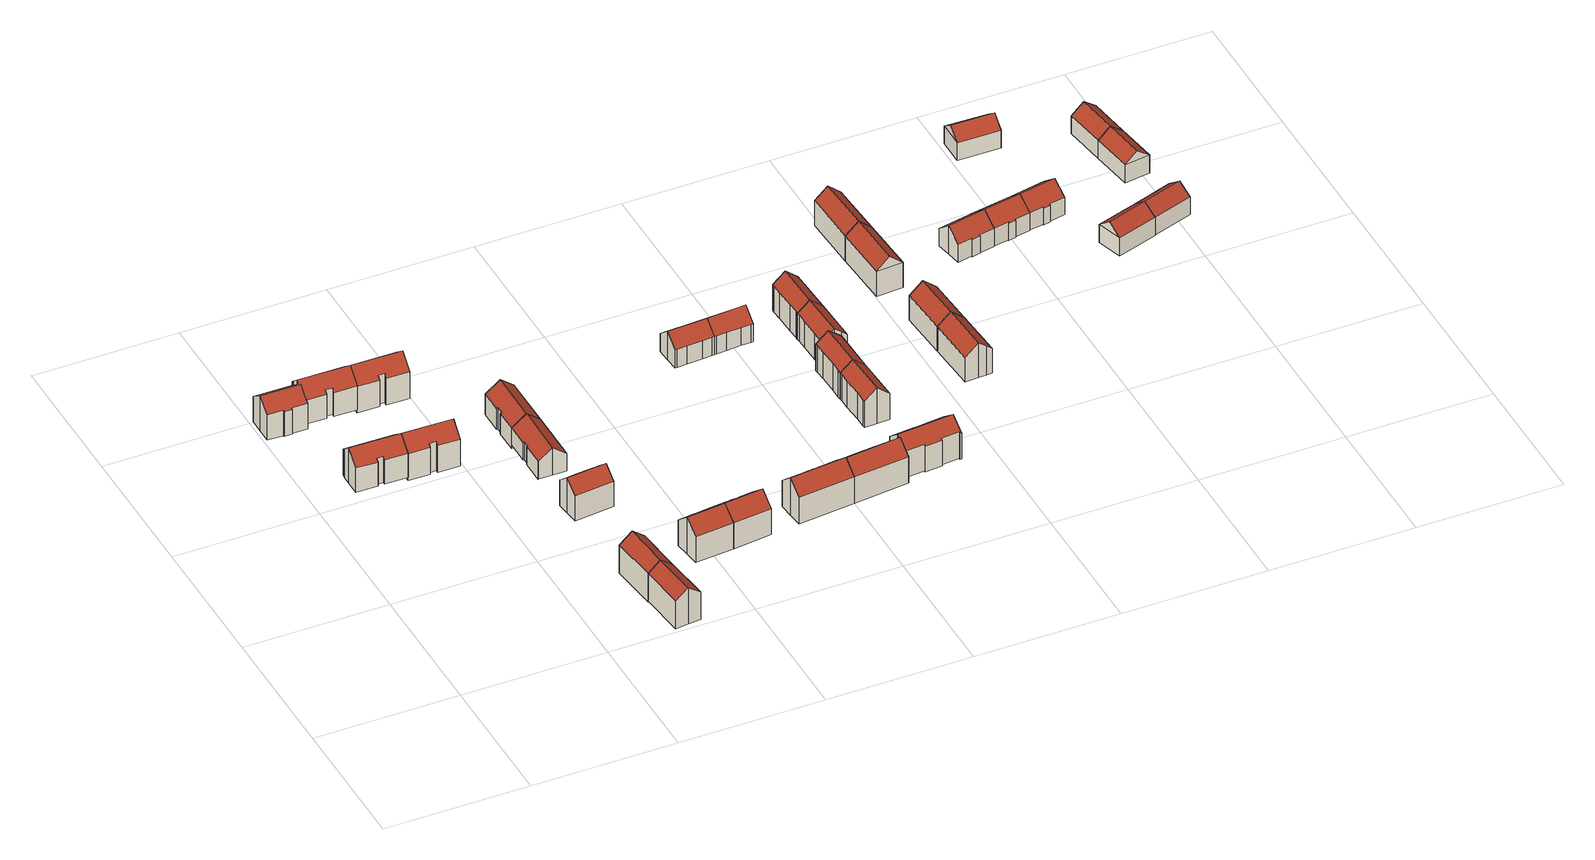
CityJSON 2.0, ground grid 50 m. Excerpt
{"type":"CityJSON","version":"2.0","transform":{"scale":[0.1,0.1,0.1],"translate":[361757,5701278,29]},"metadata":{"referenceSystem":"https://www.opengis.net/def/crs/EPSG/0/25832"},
"CityObjects":{
"building1":{"type":"Building","attributes":{"Geometrietyp2DReferenz":"3000","Gemeindeschluessel":"05113000","function":"31001_1010","yearOfConstruction":1959,"roofType":"3100","measuredHeight":13.57,"storeysAboveGround":3},"geometry":[{"type":"Solid","lod":"2","boundaries":[[[[0,1,2,3]],[[4,5,1,0]],[[6,7,5,4]],[[8,9,7,6]],[[10,11,9,8]],[[12,13,11,10]],[[14,15,13,12]],[[16,17,15,14]],[[18,19,17,16]],[[20,21,19,18]],[[3,2,21,20]],[[4,0,3,20,18,16,14,12,6]],[[10,8,6,12]],[[1,5,7,9,11,13,15,17,19,21,2]]]],"semantics":{"surfaces":[{"type":"WallSurface"},{"type":"RoofSurface"},{"type":"GroundSurface"}],"values":[[0,0,0,0,0,0,0,0,0,0,0,1,1,2]]}}]},
"building2":{"type":"Building","attributes":{"Geometrietyp2DReferenz":"3000","Gemeindeschluessel":"05113000","function":"31001_1010","yearOfConstruction":1959,"roofType":"3100","measuredHeight":13.49,"storeysAboveGround":3},"geometry":[{"type":"Solid","lod":"2","boundaries":[[[[22,23,24,25]],[[26,27,23,22]],[[28,29,27,26]],[[30,31,29,28]],[[32,33,31,30]],[[34,35,33,32]],[[36,37,35,34]],[[38,39,37,36]],[[40,41,39,38]],[[42,43,41,40]],[[25,24,43,42]],[[25,42,40,38,36,34,32,22]],[[30,28,26,22,32]],[[23,27,29,31,33,35,37,39,41,43,24]]]],"semantics":{"surfaces":[{"type":"WallSurface"},{"type":"RoofSurface"},{"type":"GroundSurface"}],"values":[[0,0,0,0,0,0,0,0,0,0,0,1,1,2]]}}]},
"building3":{"type":"Building","attributes":{"Geometrietyp2DReferenz":"3000","Gemeindeschluessel":"05113000","function":"31001_1010","yearOfConstruction":1959,"roofType":"3100","measuredHeight":13.58,"storeysAboveGround":3},"geometry":[{"type":"Solid","lod":"2","boundaries":[[[[44,45,46,47]],[[48,49,45,44]],[[50,51,49,48]],[[52,15,51,50]],[[53,54,15,52]],[[55,11,54,53]],[[56,57,11,55]],[[58,59,57,56]],[[60,61,59,58]],[[62,63,61,60]],[[47,46,63,62]],[[52,50,48,44,47,62,60,53]],[[58,56,55,53,60]],[[45,49,51,15,54,11,57,59,61,63,46]]]],"semantics":{"surfaces":[{"type":"WallSurface"},{"type":"RoofSurface"},{"type":"GroundSurface"}],"values":[[0,0,0,0,0,0,0,0,0,0,0,1,1,2]]}}]},
"building4":{"type":"Building","attributes":{"Geometrietyp2DReferenz":"3000","Gemeindeschluessel":"05113000","function":"31001_1010","yearOfConstruction":1959,"roofType":"3100","measuredHeight":14.58,"storeysAboveGround":3},"geometry":[{"type":"Solid","lod":"2","boundaries":[[[[64,65,66,67]],[[68,69,65,64]],[[70,71,69,68]],[[72,73,71,70]],[[74,75,73,72]],[[76,77,75,74]],[[78,79,77,76]],[[80,81,79,78]],[[82,83,81,80]],[[67,66,83,82]],[[68,64,67,82,80,78,76,70]],[[74,72,70,76]],[[65,69,71,73,75,77,79,81,83,66]]]],"semantics":{"surfaces":[{"type":"WallSurface"},{"type":"RoofSurface"},{"type":"GroundSurface"}],"values":[[0,0,0,0,0,0,0,0,0,0,1,1,2]]}}]},
"building5":{"type":"Building","attributes":{"Geometrietyp2DReferenz":"3000","Gemeindeschluessel":"05113000","function":"31001_1010","yearOfConstruction":1959,"roofType":"3100","measuredHeight":14.18,"storeysAboveGround":3},"geometry":[{"type":"Solid","lod":"2","boundaries":[[[[84,85,86,87]],[[88,89,85,84]],[[90,91,89,88]],[[92,93,91,90]],[[94,95,93,92]],[[96,97,95,94]],[[87,86,97,96]],[[88,84,87,90]],[[96,94,92,90,87]],[[85,89,91,93,95,97,86]]]],"semantics":{"surfaces":[{"type":"WallSurface"},{"type":"RoofSurface"},{"type":"GroundSurface"}],"values":[[0,0,0,0,0,0,0,1,1,2]]}}]},
"building6":{"type":"Building","attributes":{"Geometrietyp2DReferenz":"3000","Gemeindeschluessel":"05113000","function":"31001_1010","yearOfConstruction":1959,"roofType":"3100","measuredHeight":14.5,"storeysAboveGround":3},"geometry":[{"type":"Solid","lod":"2","boundaries":[[[[88,98,99,90]],[[100,101,98,88]],[[102,103,101,100]],[[104,105,103,102]],[[94,106,105,104]],[[92,107,106,94]],[[90,99,107,92]],[[100,88,90,102]],[[92,94,104,102,90]],[[98,101,103,105,106,107,99]]]],"semantics":{"surfaces":[{"type":"WallSurface"},{"type":"RoofSurface"},{"type":"GroundSurface"}],"values":[[0,0,0,0,0,0,0,1,1,2]]}}]},
"building7":{"type":"Building","attributes":{"Geometrietyp2DReferenz":"3000","Gemeindeschluessel":"05113000","function":"31001_1010","yearOfConstruction":1959,"roofType":"3100","measuredHeight":14.53,"storeysAboveGround":3},"geometry":[{"type":"Solid","lod":"2","boundaries":[[[[108,109,110,111]],[[112,113,109,108]],[[114,115,113,112]],[[116,117,115,114]],[[118,119,117,116]],[[120,121,119,118]],[[122,123,121,120]],[[124,125,123,122]],[[126,127,125,124]],[[111,110,127,126]],[[116,114,112,108,111,126,124,118]],[[122,120,118,124]],[[109,113,115,117,119,121,123,125,127,110]]]],"semantics":{"surfaces":[{"type":"WallSurface"},{"type":"RoofSurface"},{"type":"GroundSurface"}],"values":[[0,0,0,0,0,0,0,0,0,0,1,1,2]]}}]},
"building8":{"type":"Building","attributes":{"Geometrietyp2DReferenz":"3000","Gemeindeschluessel":"05113000","function":"31001_1010","yearOfConstruction":1961,"roofType":"3100","measuredHeight":13.61,"storeysAboveGround":3},"geometry":[{"type":"Solid","lod":"2","boundaries":[[[[128,129,130,131]],[[132,133,129,128]],[[134,135,133,132]],[[136,137,135,134]],[[138,139,137,136]],[[140,141,139,138]],[[142,143,141,140]],[[144,145,143,142]],[[146,147,145,144]],[[131,130,147,146]],[[142,140,138,136,134,132,128,144]],[[131,146,144,128]],[[129,133,135,137,139,141,143,145,147,130]]]],"semantics":{"surfaces":[{"type":"WallSurface"},{"type":"RoofSurface"},{"type":"GroundSurface"}],"values":[[0,0,0,0,0,0,0,0,0,0,1,1,2]]}}]},
"building9":{"type":"Building","attributes":{"Geometrietyp2DReferenz":"3000","Gemeindeschluessel":"05113000","function":"31001_1010","yearOfConstruction":1959,"roofType":"3100","measuredHeight":10.47,"storeysAboveGround":2},"geometry":[{"type":"Solid","lod":"2","boundaries":[[[[148,149,150,151]],[[152,153,149,148]],[[154,155,153,152]],[[156,157,155,154]],[[158,159,157,156]],[[160,161,159,158]],[[162,163,161,160]],[[164,165,163,162]],[[166,167,165,164]],[[168,169,167,166]],[[151,150,169,168]],[[148,151,168,166,164,162,160,158,152]],[[156,154,152,158]],[[149,153,155,157,159,161,163,165,167,169,150]]]],"semantics":{"surfaces":[{"type":"WallSurface"},{"type":"RoofSurface"},{"type":"GroundSurface"}],"values":[[0,0,0,0,0,0,0,0,0,0,0,1,1,2]]}}]},
"building10":{"type":"Building","attributes":{"Geometrietyp2DReferenz":"3000","Gemeindeschluessel":"05113000","function":"31001_1010","yearOfConstruction":1959,"roofType":"3100","measuredHeight":11.82,"storeysAboveGround":2},"geometry":[{"type":"Solid","lod":"2","boundaries":[[[[148,170,171,172]],[[173,174,170,148]],[[175,176,174,173]],[[177,178,176,175]],[[179,180,178,177]],[[181,182,180,179]],[[183,184,182,181]],[[185,186,184,183]],[[154,187,186,185]],[[172,171,187,154]],[[181,179,177,175,173,148,172,183]],[[154,185,183,172]],[[170,174,176,178,180,182,184,186,187,171]]]],"semantics":{"surfaces":[{"type":"WallSurface"},{"type":"RoofSurface"},{"type":"GroundSurface"}],"values":[[0,0,0,0,0,0,0,0,0,0,1,1,2]]}}]},
"building11":{"type":"Building","attributes":{"Geometrietyp2DReferenz":"3000","Gemeindeschluessel":"05113000","function":"31001_1010","yearOfConstruction":1961,"roofType":"3100","measuredHeight":14.2,"storeysAboveGround":3},"geometry":[{"type":"Solid","lod":"2","boundaries":[[[[188,189,190,191]],[[192,193,189,188]],[[194,195,193,192]],[[196,197,195,194]],[[198,199,197,196]],[[200,201,199,198]],[[202,203,201,200]],[[204,205,203,202]],[[206,207,205,204]],[[191,190,207,206]],[[202,200,198,196,194,192,188,204]],[[191,206,204,188]],[[189,193,195,197,199,201,203,205,207,190]]]],"semantics":{"surfaces":[{"type":"WallSurface"},{"type":"RoofSurface"},{"type":"GroundSurface"}],"values":[[0,0,0,0,0,0,0,0,0,0,1,1,2]]}}]},
"building12":{"type":"Building","attributes":{"Geometrietyp2DReferenz":"3000","Gemeindeschluessel":"05113000","function":"31001_1010","yearOfConstruction":1961,"roofType":"3100","measuredHeight":14.16,"storeysAboveGround":3},"geometry":[{"type":"Solid","lod":"2","boundaries":[[[[204,205,207,206]],[[202,203,205,204]],[[208,209,203,202]],[[210,211,209,208]],[[212,213,211,210]],[[214,215,213,212]],[[216,217,215,214]],[[218,219,217,216]],[[220,221,219,218]],[[206,207,221,220]],[[216,214,212,210,208,202,204,218]],[[206,220,218,204]],[[205,203,209,211,213,215,217,219,221,207]]]],"semantics":{"surfaces":[{"type":"WallSurface"},{"type":"RoofSurface"},{"type":"GroundSurface"}],"values":[[0,0,0,0,0,0,0,0,0,0,1,1,2]]}}]},
"building13":{"type":"Building","attributes":{"Geometrietyp2DReferenz":"3000","Gemeindeschluessel":"05113000","function":"31001_1010","yearOfConstruction":1961,"roofType":"3100","measuredHeight":14.46,"storeysAboveGround":3},"geometry":[{"type":"Solid","lod":"2","boundaries":[[[[222,223,224,225]],[[226,227,223,222]],[[228,229,227,226]],[[230,231,229,228]],[[232,233,231,230]],[[234,235,233,232]],[[236,237,235,234]],[[238,239,237,236]],[[240,241,239,238]],[[242,243,241,240]],[[244,245,243,242]],[[246,247,245,244]],[[248,249,247,246]],[[250,251,249,248]],[[225,224,251,250]],[[244,242,240,238,236,234,232,230,228,226,222,246]],[[225,250,248,246,222]],[[223,227,229,231,233,235,237,239,241,243,245,247,249,251,224]]]],"semantics":{"surfaces":[{"type":"WallSurface"},{"type":"RoofSurface"},{"type":"GroundSurface"}],"values":[[0,0,0,0,0,0,0,0,0,0,0,0,0,0,0,1,1,2]]}}]},
"building14":{"type":"Building","attributes":{"Geometrietyp2DReferenz":"3000","Gemeindeschluessel":"05113000","function":"31001_1010","yearOfConstruction":1961,"roofType":"3100","measuredHeight":14.3,"storeysAboveGround":3},"geometry":[{"type":"Solid","lod":"2","boundaries":[[[[252,249,251,253]],[[254,247,249,252]],[[255,245,247,254]],[[256,257,245,255]],[[258,259,257,256]],[[260,261,259,258]],[[262,263,261,260]],[[264,265,263,262]],[[266,267,265,264]],[[268,269,267,266]],[[270,271,269,268]],[[272,273,271,270]],[[274,275,273,272]],[[276,277,275,274]],[[253,251,277,276]],[[272,270,268,266,264,262,260,258,256,255,254,274]],[[252,253,276,274,254]],[[249,247,245,257,259,261,263,265,267,269,271,273,275,277,251]]]],"semantics":{"surfaces":[{"type":"WallSurface"},{"type":"RoofSurface"},{"type":"GroundSurface"}],"values":[[0,0,0,0,0,0,0,0,0,0,0,0,0,0,0,1,1,2]]}}]},
"building15":{"type":"Building","attributes":{"Geometrietyp2DReferenz":"3000","Gemeindeschluessel":"05113000","function":"31001_1010","yearOfConstruction":1961,"roofType":"3100","measuredHeight":11.03,"storeysAboveGround":3},"geometry":[{"type":"Solid","lod":"2","boundaries":[[[[278,279,280,281]],[[282,283,279,278]],[[284,285,283,282]],[[286,287,285,284]],[[288,289,287,286]],[[290,291,289,288]],[[292,293,291,290]],[[294,295,293,292]],[[296,297,295,294]],[[281,280,297,296]],[[290,288,286,292]],[[284,282,278,281,296,294,292,286]],[[279,283,285,287,289,291,293,295,297,280]]]],"semantics":{"surfaces":[{"type":"WallSurface"},{"type":"RoofSurface"},{"type":"GroundSurface"}],"values":[[0,0,0,0,0,0,0,0,0,0,1,1,2]]}}]},
"building16":{"type":"Building","attributes":{"Geometrietyp2DReferenz":"3000","Gemeindeschluessel":"05113000","function":"31001_1010","yearOfConstruction":1961,"roofType":"3100","measuredHeight":10.92,"storeysAboveGround":3},"geometry":[{"type":"Solid","lod":"2","boundaries":[[[[298,299,300,301]],[[302,303,299,298]],[[294,304,303,302]],[[292,305,304,294]],[[290,306,305,292]],[[307,308,306,290]],[[309,310,308,307]],[[311,312,310,309]],[[313,314,312,311]],[[301,300,314,313]],[[307,290,292,309]],[[294,302,298,301,313,311,309,292]],[[299,303,304,305,306,308,310,312,314,300]]]],"semantics":{"surfaces":[{"type":"WallSurface"},{"type":"RoofSurface"},{"type":"GroundSurface"}],"values":[[0,0,0,0,0,0,0,0,0,0,1,1,2]]}}]},
"building17":{"type":"Building","attributes":{"Geometrietyp2DReferenz":"3000","Gemeindeschluessel":"05113000","function":"31001_1010","yearOfConstruction":1961,"roofType":"3100","measuredHeight":14.05,"storeysAboveGround":3},"geometry":[{"type":"Solid","lod":"2","boundaries":[[[[315,316,317,318]],[[319,320,316,315]],[[321,322,320,319]],[[323,324,322,321]],[[325,326,324,323]],[[327,328,326,325]],[[329,330,328,327]],[[331,332,330,329]],[[333,334,332,331]],[[335,336,334,333]],[[337,338,336,335]],[[339,340,338,337]],[[341,342,340,339]],[[343,344,342,341]],[[345,346,344,343]],[[347,348,346,345]],[[349,350,348,347]],[[318,317,350,349]],[[331,329,327,325,323,321,319,333]],[[315,318,349,347,345,343,341,339,337,335,333,319]],[[316,320,322,324,326,328,330,332,334,336,338,340,342,344,346,348,350,317]]]],"semantics":{"surfaces":[{"type":"WallSurface"},{"type":"RoofSurface"},{"type":"GroundSurface"}],"values":[[0,0,0,0,0,0,0,0,0,0,0,0,0,0,0,0,0,0,1,1,2]]}}]},
"building18":{"type":"Building","attributes":{"Geometrietyp2DReferenz":"3000","Gemeindeschluessel":"05113000","function":"31001_1010","yearOfConstruction":1961,"roofType":"3100","measuredHeight":13.71,"storeysAboveGround":3},"geometry":[{"type":"Solid","lod":"2","boundaries":[[[[351,352,353,354]],[[355,356,352,351]],[[357,358,356,355]],[[359,360,358,357]],[[361,362,360,359]],[[363,364,362,361]],[[365,366,364,363]],[[367,368,366,365]],[[369,370,368,367]],[[354,353,370,369]],[[359,357,355,351,354,369,367,361]],[[365,363,361,367]],[[352,356,358,360,362,364,366,368,370,353]]]],"semantics":{"surfaces":[{"type":"WallSurface"},{"type":"RoofSurface"},{"type":"GroundSurface"}],"values":[[0,0,0,0,0,0,0,0,0,0,1,1,2]]}}]},
"building19":{"type":"Building","attributes":{"Geometrietyp2DReferenz":"3000","Gemeindeschluessel":"05113000","function":"31001_1010","yearOfConstruction":1961,"roofType":"3100","measuredHeight":13.77,"storeysAboveGround":3},"geometry":[{"type":"Solid","lod":"2","boundaries":[[[[359,371,372,361]],[[373,374,371,359]],[[375,376,374,373]],[[377,378,376,375]],[[379,380,378,377]],[[381,382,380,379]],[[383,384,382,381]],[[385,386,384,383]],[[387,388,386,385]],[[363,389,388,387]],[[361,372,389,363]],[[383,381,379,377,375,373,359,361,385]],[[363,387,385,361]],[[371,374,376,378,380,382,384,386,388,389,372]]]],"semantics":{"surfaces":[{"type":"WallSurface"},{"type":"RoofSurface"},{"type":"GroundSurface"}],"values":[[0,0,0,0,0,0,0,0,0,0,0,1,1,2]]}}]},
"building20":{"type":"Building","attributes":{"Geometrietyp2DReferenz":"3000","Gemeindeschluessel":"05113000","function":"31001_1010","yearOfConstruction":1961,"roofType":"3100","measuredHeight":13.52,"storeysAboveGround":3},"geometry":[{"type":"Solid","lod":"2","boundaries":[[[[390,391,388,392]],[[393,384,391,390]],[[394,395,384,393]],[[396,397,395,394]],[[398,399,397,396]],[[400,401,399,398]],[[402,403,401,400]],[[404,405,403,402]],[[406,407,405,404]],[[408,409,407,406]],[[392,388,409,408]],[[402,400,398,396,394,393,390,404]],[[392,408,406,404,390]],[[391,384,395,397,399,401,403,405,407,409,388]]]],"semantics":{"surfaces":[{"type":"WallSurface"},{"type":"RoofSurface"},{"type":"GroundSurface"}],"values":[[0,0,0,0,0,0,0,0,0,0,0,1,1,2]]}}]},
"building21":{"type":"Building","attributes":{"Geometrietyp2DReferenz":"3000","Gemeindeschluessel":"05113000","function":"31001_1010","yearOfConstruction":1961,"roofType":"3100","measuredHeight":13.65,"storeysAboveGround":3},"geometry":[{"type":"Solid","lod":"2","boundaries":[[[[410,411,412,413]],[[414,415,411,410]],[[416,417,415,414]],[[418,419,417,416]],[[420,421,419,418]],[[422,423,421,420]],[[406,424,423,422]],[[404,425,424,406]],[[402,426,425,404]],[[413,412,426,402]],[[418,416,414,410,413,402,404,420]],[[406,422,420,404]],[[411,415,417,419,421,423,424,425,426,412]]]],"semantics":{"surfaces":[{"type":"WallSurface"},{"type":"RoofSurface"},{"type":"GroundSurface"}],"values":[[0,0,0,0,0,0,0,0,0,0,1,1,2]]}}]},
"building22":{"type":"Building","attributes":{"Geometrietyp2DReferenz":"3000","Gemeindeschluessel":"05113000","function":"31001_1010","yearOfConstruction":1958,"roofType":"3100","measuredHeight":13.5,"storeysAboveGround":3},"geometry":[{"type":"Solid","lod":"2","boundaries":[[[[427,428,429,430]],[[431,432,428,427]],[[433,434,432,431]],[[435,436,434,433]],[[437,438,436,435]],[[439,440,438,437]],[[430,429,440,439]],[[430,439,437,427]],[[435,433,431,427,437]],[[428,432,434,436,438,440,429]]]],"semantics":{"surfaces":[{"type":"WallSurface"},{"type":"RoofSurface"},{"type":"GroundSurface"}],"values":[[0,0,0,0,0,0,0,1,1,2]]}}]},
"building23":{"type":"Building","attributes":{"Geometrietyp2DReferenz":"3000","Gemeindeschluessel":"05113000","function":"31001_1010","yearOfConstruction":1958,"roofType":"3100","measuredHeight":13.56,"storeysAboveGround":3},"geometry":[{"type":"Solid","lod":"2","boundaries":[[[[431,432,441,442]],[[430,429,432,431]],[[443,444,429,430]],[[442,441,444,443]],[[431,427,430]],[[443,445,442]],[[442,445,427,431]],[[430,427,445,443]],[[432,429,444,441]]]],"semantics":{"surfaces":[{"type":"WallSurface"},{"type":"RoofSurface"},{"type":"GroundSurface"}],"values":[[0,0,0,0,0,0,1,1,2]]}}]},
"building24":{"type":"Building","attributes":{"Geometrietyp2DReferenz":"3000","Gemeindeschluessel":"05113000","function":"31001_1010","yearOfConstruction":1958,"roofType":"3100","measuredHeight":13.65,"storeysAboveGround":3},"geometry":[{"type":"Solid","lod":"2","boundaries":[[[[446,447,448,449]],[[450,451,447,446]],[[452,453,451,450]],[[449,448,453,452]],[[446,454,450]],[[452,455,449]],[[449,455,454,446]],[[450,454,455,452]],[[447,451,453,448]]]],"semantics":{"surfaces":[{"type":"WallSurface"},{"type":"RoofSurface"},{"type":"GroundSurface"}],"values":[[0,0,0,0,0,0,1,1,2]]}}]},
"building25":{"type":"Building","attributes":{"Geometrietyp2DReferenz":"3000","Gemeindeschluessel":"05113000","function":"31001_1010","yearOfConstruction":1958,"roofType":"3100","measuredHeight":13.65,"storeysAboveGround":3},"geometry":[{"type":"Solid","lod":"2","boundaries":[[[[449,448,456,457]],[[452,453,448,449]],[[458,459,453,452]],[[457,456,459,458]],[[449,455,452]],[[458,460,457]],[[457,460,455,449]],[[452,455,460,458]],[[448,453,459,456]]]],"semantics":{"surfaces":[{"type":"WallSurface"},{"type":"RoofSurface"},{"type":"GroundSurface"}],"values":[[0,0,0,0,0,0,1,1,2]]}}]},
"building26":{"type":"Building","attributes":{"Geometrietyp2DReferenz":"3000","Gemeindeschluessel":"05113000","function":"31001_1010","yearOfConstruction":1958,"roofType":"3100","measuredHeight":10.96,"storeysAboveGround":2},"geometry":[{"type":"Solid","lod":"2","boundaries":[[[[461,462,463,464]],[[465,466,462,461]],[[467,468,466,465]],[[469,470,468,467]],[[471,472,470,469]],[[473,474,472,471]],[[475,476,474,473]],[[477,478,476,475]],[[479,480,478,477]],[[464,463,480,479]],[[473,471,469,475]],[[467,465,461,464,479,477,475,469]],[[462,466,468,470,472,474,476,478,480,463]]]],"semantics":{"surfaces":[{"type":"WallSurface"},{"type":"RoofSurface"},{"type":"GroundSurface"}],"values":[[0,0,0,0,0,0,0,0,0,0,1,1,2]]}}]},
"building27":{"type":"Building","attributes":{"Geometrietyp2DReferenz":"3000","Gemeindeschluessel":"05113000","function":"31001_1010","yearOfConstruction":1958,"roofType":"3100","measuredHeight":10.85,"storeysAboveGround":2},"geometry":[{"type":"Solid","lod":"2","boundaries":[[[[481,482,483,484]],[[485,486,482,481]],[[477,487,486,485]],[[475,488,487,477]],[[473,489,488,475]],[[490,491,489,473]],[[492,493,491,490]],[[494,495,493,492]],[[496,497,495,494]],[[484,483,497,496]],[[490,473,475,492]],[[477,485,481,484,496,494,492,475]],[[482,486,487,488,489,491,493,495,497,483]]]],"semantics":{"surfaces":[{"type":"WallSurface"},{"type":"RoofSurface"},{"type":"GroundSurface"}],"values":[[0,0,0,0,0,0,0,0,0,0,1,1,2]]}}]},
"building28":{"type":"Building","attributes":{"Geometrietyp2DReferenz":"3000","Gemeindeschluessel":"05113000","function":"31001_1010","yearOfConstruction":1958,"roofType":"3100","measuredHeight":10.74,"storeysAboveGround":2},"geometry":[{"type":"Solid","lod":"2","boundaries":[[[[498,499,500,501]],[[502,503,499,498]],[[494,504,503,502]],[[492,505,504,494]],[[490,506,505,492]],[[507,508,506,490]],[[509,510,508,507]],[[511,512,510,509]],[[513,514,512,511]],[[501,500,514,513]],[[507,490,492,509]],[[494,502,498,501,513,511,509,492]],[[499,503,504,505,506,508,510,512,514,500]]]],"semantics":{"surfaces":[{"type":"WallSurface"},{"type":"RoofSurface"},{"type":"GroundSurface"}],"values":[[0,0,0,0,0,0,0,0,0,0,1,1,2]]}}]},
"building29":{"type":"Building","attributes":{"Geometrietyp2DReferenz":"3000","Gemeindeschluessel":"05113000","function":"31001_1010","yearOfConstruction":1957,"roofType":"3100","measuredHeight":10.28,"storeysAboveGround":2},"geometry":[{"type":"Solid","lod":"2","boundaries":[[[[515,516,517,518]],[[519,520,516,515]],[[521,522,520,519]],[[518,517,522,521]],[[515,523,519]],[[521,524,518]],[[518,524,523,515]],[[519,523,524,521]],[[516,520,522,517]]]],"semantics":{"surfaces":[{"type":"WallSurface"},{"type":"RoofSurface"},{"type":"GroundSurface"}],"values":[[0,0,0,0,0,0,1,1,2]]}}]},
"building30":{"type":"Building","attributes":{"Geometrietyp2DReferenz":"3000","Gemeindeschluessel":"05113000","function":"31001_1010","yearOfConstruction":1957,"roofType":"3100","measuredHeight":10.63,"storeysAboveGround":2},"geometry":[{"type":"Solid","lod":"2","boundaries":[[[[525,526,527,528]],[[529,530,526,525]],[[531,532,530,529]],[[528,527,532,531]],[[525,533,529]],[[531,534,528]],[[528,534,533,525]],[[529,533,534,531]],[[526,530,532,527]]]],"semantics":{"surfaces":[{"type":"WallSurface"},{"type":"RoofSurface"},{"type":"GroundSurface"}],"values":[[0,0,0,0,0,0,1,1,2]]}}]},
"building31":{"type":"Building","attributes":{"Geometrietyp2DReferenz":"3000","Gemeindeschluessel":"05113000","function":"31001_1010","yearOfConstruction":1957,"roofType":"3100","measuredHeight":10.38,"storeysAboveGround":2},"geometry":[{"type":"Solid","lod":"2","boundaries":[[[[528,535,536,537]],[[531,538,535,528]],[[539,540,538,531]],[[537,536,540,539]],[[528,534,531]],[[539,541,537]],[[537,541,534,528]],[[531,534,541,539]],[[535,538,540,536]]]],"semantics":{"surfaces":[{"type":"WallSurface"},{"type":"RoofSurface"},{"type":"GroundSurface"}],"values":[[0,0,0,0,0,0,1,1,2]]}}]},
"building32":{"type":"Building","attributes":{"Geometrietyp2DReferenz":"3000","Gemeindeschluessel":"05113000","function":"31001_1010","yearOfConstruction":1957,"roofType":"3100","measuredHeight":10.43,"storeysAboveGround":2},"geometry":[{"type":"Solid","lod":"2","boundaries":[[[[542,543,544,545]],[[546,547,543,542]],[[548,549,547,546]],[[545,544,549,548]],[[542,550,546]],[[548,551,545]],[[545,551,550,542]],[[546,550,551,548]],[[543,547,549,544]]]],"semantics":{"surfaces":[{"type":"WallSurface"},{"type":"RoofSurface"},{"type":"GroundSurface"}],"values":[[0,0,0,0,0,0,1,1,2]]}}]},
"building33":{"type":"Building","attributes":{"Geometrietyp2DReferenz":"3000","Gemeindeschluessel":"05113000","function":"31001_1010","yearOfConstruction":1957,"roofType":"3100","measuredHeight":10.41,"storeysAboveGround":2},"geometry":[{"type":"Solid","lod":"2","boundaries":[[[[545,544,552,553]],[[548,549,544,545]],[[554,555,549,548]],[[553,552,555,554]],[[545,551,548]],[[554,556,553]],[[553,556,551,545]],[[548,551,556,554]],[[544,549,555,552]]]],"semantics":{"surfaces":[{"type":"WallSurface"},{"type":"RoofSurface"},{"type":"GroundSurface"}],"values":[[0,0,0,0,0,0,1,1,2]]}}]}
},
"vertices":[
[62,1388,112],[62,1388,14],[62,1383,14],[62,1383,109],[8,1389,112],[8,1389,14],[9,1440,150],[9,1440,14],[10,1491,112],[10,1491,14],[146,1489,112],[146,1489,14],[145,1437,150],[145,1437,14],[144,1410,129],[144,1410,14],[144,1386,112],[144,1386,14],[90,1387,112],[90,1387,14],[90,1383,109],[90,1383,14],
[140,1086,152],[140,1086,17],[139,1035,17],[139,1035,110],[140,1114,129],[140,1114,17],[141,1128,118],[141,1128,17],[316,1125,118],[316,1125,17],[316,1083,152],[316,1083,17],[315,1032,110],[315,1032,17],[237,1033,110],[237,1033,17],[237,1043,118],[237,1043,17],[214,1043,118],[214,1043,17],[214,1033,109],[214,1033,17],
[244,1419,116],[244,1419,14],[243,1408,14],[243,1408,106],[220,1420,116],[220,1420,14],[219,1409,106],[219,1409,14],[144,1410,106],[145,1462,150],[145,1462,14],[146,1489,127],[146,1502,116],[146,1502,14],[324,1500,116],[324,1500,14],[323,1459,150],[323,1459,14],[322,1407,106],[322,1407,14],
[390,1031,109],[390,1031,5],[390,1040,5],[390,1040,117],[315,1032,108],[315,1032,5],[316,1083,151],[316,1083,5],[316,1125,117],[316,1125,5],[493,1121,117],[493,1121,5],[492,1080,151],[492,1080,5],[491,1029,108],[491,1029,5],[415,1030,109],[415,1030,5],[415,1040,117],[415,1040,5],
[733,5,118],[733,5,12],[778,9,12],[778,9,153],[717,167,118],[717,167,12],[761,172,153],[761,172,12],[797,176,124],[797,176,12],[805,176,118],[805,176,12],[822,14,118],[822,14,12],
[717,167,8],[761,172,8],[699,334,118],[699,334,8],[744,338,153],[744,338,8],[788,343,118],[788,343,8],[805,176,8],[797,176,8],
[419,1417,115],[419,1417,3],[419,1405,3],[419,1405,105],[397,1417,115],[397,1417,3],[397,1405,105],[397,1405,3],[322,1407,105],[322,1407,3],[323,1459,149],[323,1459,3],[324,1500,115],[324,1500,3],[500,1497,115],[500,1497,3],[499,1456,149],[499,1456,3],[498,1403,105],[498,1403,3],
[676,656,159],[676,656,23],[681,610,23],[681,610,120],[672,701,120],[672,701,23],[681,702,120],[681,702,23],[716,706,120],[716,706,23],[764,711,120],[764,711,23],[799,714,120],[799,714,23],[809,715,120],[809,715,23],[814,670,159],[814,670,23],[818,625,120],[818,625,23],
[670,1041,85],[670,1041,19],[670,958,19],[670,958,85],[721,1040,124],[721,1040,19],[766,1040,88],[766,1040,19],[766,850,88],[766,850,19],[719,851,124],[719,851,19],[672,851,88],[672,851,19],[670,851,87],[670,851,19],[670,934,86],[670,934,19],[674,934,89],[674,934,19],[674,958,88],[674,958,19],
[670,1041,6],[720,1040,6],[720,1040,124],[670,1120,85],[670,1120,6],[674,1120,88],[674,1120,6],[674,1146,88],[674,1146,6],[670,1146,85],[670,1146,6],[670,1228,85],[670,1228,6],[721,1228,124],[721,1228,6],[767,1228,88],[767,1228,6],[766,1040,6],
[919,315,164],[919,315,22],[924,265,22],[924,265,121],[914,366,121],[914,366,22],[969,372,121],[969,372,22],[968,376,117],[968,376,22],[996,379,117],[996,379,22],[997,375,120],[997,375,22],[1049,380,121],[1049,380,22],[1054,329,164],[1054,329,22],[1059,278,121],[1059,278,22],
[1103,386,121],[1103,386,22],[1102,390,117],[1102,390,22],[1131,392,117],[1131,392,22],[1131,388,121],[1131,388,22],[1183,394,121],[1183,394,22],[1189,343,164],[1189,343,22],[1194,292,121],[1194,292,22],
[1288,351,168],[1288,351,24],[1293,302,24],[1293,302,126],[1283,403,124],[1283,403,24],[1367,411,124],[1367,411,24],[1367,415,120],[1367,415,24],[1372,416,120],[1372,416,24],[1373,409,126],[1373,409,24],[1390,411,126],[1390,411,24],[1390,418,120],[1390,418,24],[1396,418,120],[1396,418,24],[1396,414,124],[1396,414,24],[1479,422,124],[1479,422,24],[1484,371,168],[1484,371,24],[1488,328,131],[1488,328,24],[1489,322,126],[1489,322,24],
[1488,328,130],[1489,322,125],[1484,371,167],[1479,422,123],[1558,430,123],[1558,430,24],[1558,435,119],[1558,435,24],[1566,435,119],[1566,435,24],[1566,429,125],[1566,429,24],[1588,431,125],[1588,431,24],[1587,438,119],[1587,438,24],[1593,438,119],[1593,438,24],[1593,434,123],[1593,434,24],[1673,441,123],[1673,441,24],[1678,391,167],[1678,391,24],[1682,342,125],[1682,342,24],
[1327,1171,92],[1327,1171,22],[1379,1174,22],[1379,1174,92],[1292,1169,92],[1292,1169,22],[1285,1169,92],[1285,1169,22],[1282,1215,132],[1282,1215,22],[1279,1262,92],[1279,1262,22],[1416,1269,92],[1416,1269,22],[1419,1223,132],[1419,1223,22],[1422,1177,92],[1422,1177,22],[1414,1176,92],[1414,1176,22],
[1465,1179,92],[1465,1179,23],[1514,1182,23],[1514,1182,92],[1430,1177,92],[1430,1177,23],[1422,1177,23],[1419,1223,23],[1416,1269,23],[1552,1277,92],[1552,1277,23],[1554,1231,132],[1554,1231,23],[1557,1184,92],[1557,1184,23],[1549,1184,92],[1549,1184,23],
[1683,363,124],[1683,363,25],[1688,363,25],[1688,363,124],[1679,411,165],[1679,411,25],[1675,460,124],[1675,460,25],[1761,467,124],[1761,467,25],[1761,463,128],[1761,463,25],[1782,465,128],[1782,465,25],[1782,469,124],[1782,469,25],[1868,477,124],[1868,477,25],[1874,429,165],[1874,429,25],[1880,380,124],[1880,380,25],[1875,380,124],[1875,380,25],[1874,385,128],[1874,385,25],[1811,379,128],[1811,379,25],[1811,374,124],[1811,374,25],[1752,369,124],[1752,369,25],[1752,374,128],[1752,374,25],[1687,368,128],[1687,368,25],
[1676,692,129],[1676,692,28],[1677,657,28],[1677,657,129],[1673,758,129],[1673,758,28],[1672,793,129],[1672,793,28],[1672,806,129],[1672,806,28],[1715,808,165],[1715,808,28],[1758,809,129],[1758,809,28],[1764,647,129],[1764,647,28],[1721,646,165],[1721,646,28],[1677,644,129],[1677,644,28],
[1672,806,27],[1715,808,27],[1671,819,129],[1671,819,27],[1670,854,129],[1670,854,27],[1668,921,129],[1668,921,27],[1667,956,129],[1667,956,27],[1666,968,129],[1666,968,27],[1688,969,147],[1688,969,27],[1709,970,165],[1709,970,27],[1753,972,129],[1753,972,27],[1758,809,27],
[1732,971,163],[1732,971,27],[1753,972,145],[1688,969,126],[1688,982,126],[1688,982,27],[1686,1017,126],[1686,1017,27],[1684,1085,126],[1684,1085,27],[1683,1120,126],[1683,1120,27],[1682,1133,126],[1682,1133,27],[1725,1135,163],[1725,1135,27],[1769,1136,126],[1769,1136,27],[1775,973,126],[1775,973,27],
[1680,1181,126],[1680,1181,26],[1682,1146,26],[1682,1146,126],[1678,1249,126],[1678,1249,26],[1676,1284,126],[1676,1284,26],[1676,1296,126],[1676,1296,26],[1719,1298,163],[1719,1298,26],[1762,1299,126],[1762,1299,26],[1769,1136,26],[1725,1135,26],[1682,1133,26],
[2090,899,161],[2090,899,26],[2044,897,26],[2044,897,120],[2137,902,120],[2137,902,26],[2148,725,120],[2148,725,26],[2129,724,137],[2129,724,26],[2101,722,161],[2101,722,26],[2054,720,120],[2054,720,26],
[2127,1079,26],[2127,1079,120],[2033,1074,120],[2033,1074,26],[2080,1076,161],
[2084,1226,124],[2084,1226,27],[2073,1427,27],[2073,1427,124],[1993,1221,124],[1993,1221,27],[1982,1422,124],[1982,1422,27],[2038,1223,164],[2028,1424,164],
[2063,1626,27],[2063,1626,124],[1972,1621,124],[1972,1621,27],[2018,1624,164],
[2339,1269,97],[2339,1269,31],[2369,1275,31],[2369,1275,97],[2339,1273,100],[2339,1273,31],[2288,1263,100],[2288,1263,31],[2279,1312,141],[2279,1312,31],[2270,1361,100],[2270,1361,31],[2404,1386,100],[2404,1386,31],[2413,1337,141],[2413,1337,31],[2422,1287,100],[2422,1287,31],[2368,1277,100],[2368,1277,31],
[2475,1294,97],[2475,1294,32],[2500,1298,32],[2500,1298,97],[2475,1297,100],[2475,1297,32],[2422,1287,32],[2413,1337,32],[2404,1386,32],[2536,1411,100],[2536,1411,32],[2545,1361,141],[2545,1361,32],[2554,1311,100],[2554,1311,32],[2500,1301,99],[2500,1301,32],
[2603,1317,97],[2603,1317,33],[2628,1321,33],[2628,1321,97],[2603,1320,100],[2603,1320,33],[2554,1311,33],[2545,1361,33],[2536,1411,33],[2664,1435,100],[2664,1435,33],[2674,1385,141],[2674,1385,33],[2683,1335,100],[2683,1335,33],[2628,1324,100],[2628,1324,33],
[2651,1808,103],[2651,1808,36],[2502,1811,36],[2502,1811,103],[2649,1716,103],[2649,1716,36],[2501,1718,103],[2501,1718,36],[2650,1762,139],[2501,1764,139],
[2744,1070,109],[2744,1070,39],[2885,1116,39],[2885,1116,109],[2716,1158,109],[2716,1158,39],[2857,1203,109],[2857,1203,39],[2730,1114,145],[2871,1160,145],
[2885,1116,41],[3025,1161,41],[3025,1161,109],[2857,1203,41],[2997,1249,109],[2997,1249,41],[3011,1205,145],
[3002,1401,111],[3002,1401,42],[2981,1547,42],[2981,1547,111],[2913,1388,111],[2913,1388,42],[2891,1534,111],[2891,1534,42],[2957,1395,147],[2936,1541,147],
[2960,1694,42],[2960,1694,111],[2870,1681,111],[2870,1681,42],[2915,1687,147]
]}
